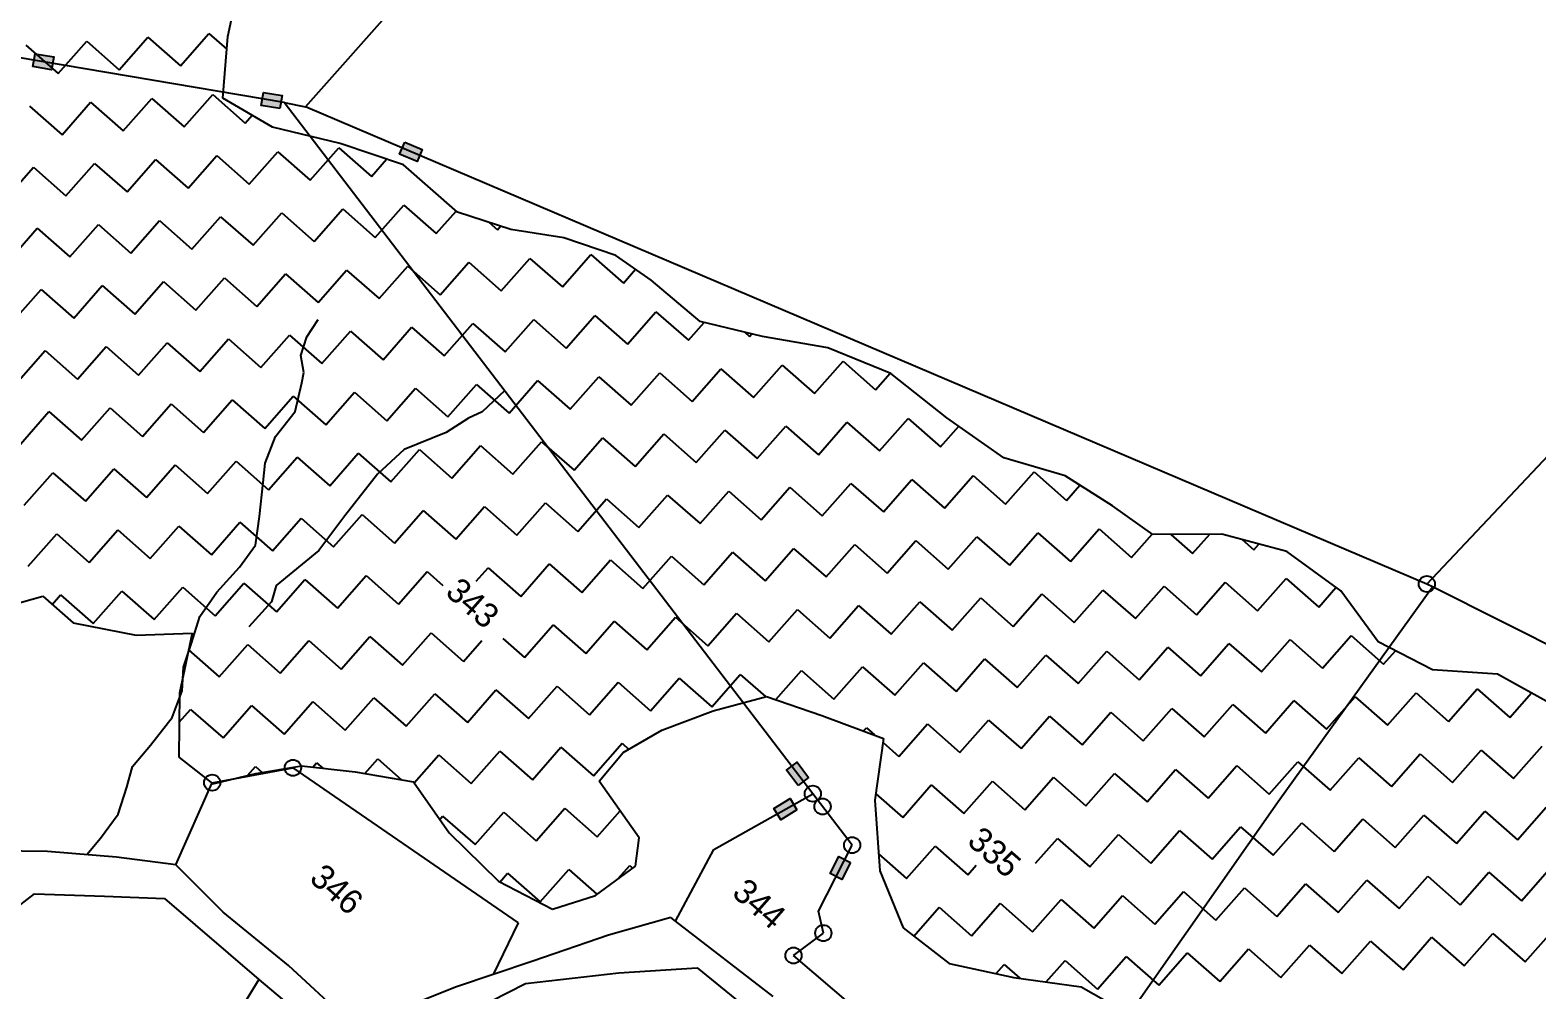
# Model space of a CAD drawing. Header units: metres. Extents: x 316400 to 324250, y 1868140 to 1873603.
# Drawn here: x 321970 to 322563, y 1870674 to 1871051 of the extents above; entities that cross this region are included whole.
import ezdxf

# ---------------------------------------------------------------- set-up
doc = ezdxf.new("R2010")
doc.units = ezdxf.units.M
for name, color, linetype in [('LINE_WATER', 4, 'Continuous'), ('POLY_HATCH', 12, 'Continuous'), ('POLY_PARCEL', 6, 'Continuous'), ('POLY_WATER', 4, 'Continuous'), ('TEXT_PARCEL', 7, 'Continuous')]:
    doc.layers.add(name, color=color, linetype=linetype)
doc.styles.add('TEXT_MAP', font='')
doc.styles.get('TEXT_MAP').set_extended_font_data('Kruti Dev 050')

msp = doc.modelspace()

# ---------------------------------------------------------------- hatches: boundary and pattern name
for points in [[(321978.88, 1871035.51), (321979.74, 1871040.6), (321972.38, 1871041.85), (321971.52, 1871036.76)], [(322062.21, 1871026.62), (322061.34, 1871021.53), (322068.7, 1871020.29), (322069.56, 1871025.38)], [(322122.63, 1870999.44), (322124.65, 1871004.19), (322117.79, 1871007.11), (322115.77, 1871002.36)], [(322272.1, 1870763.19), (322268, 1870760.06), (322272.54, 1870754.13), (322276.64, 1870757.27)], [(322263.01, 1870744.97), (322265.74, 1870740.6), (322272.07, 1870744.55), (322269.34, 1870748.93)], [(322285.17, 1870719.47), (322289.77, 1870717.12), (322293.17, 1870723.76), (322288.57, 1870726.11)]]:
    msp.add_hatch(color=256).paths.add_polyline_path(points)

# ---------------------------------------------------------------- linework, layer by layer
for points in [[(321972.38, 1871041.85), (321979.74, 1871040.6), (321978.88, 1871035.51), (321971.52, 1871036.76)], [(322068.7, 1871020.29), (322061.34, 1871021.53), (322062.21, 1871026.62), (322069.56, 1871025.38)], [(322117.79, 1871007.11), (322124.65, 1871004.19), (322122.63, 1870999.44), (322115.77, 1871002.36)], [(322272.54, 1870754.13), (322268, 1870760.06), (322272.1, 1870763.19), (322276.64, 1870757.27)], [(322272.07, 1870744.55), (322265.74, 1870740.6), (322263.01, 1870744.97), (322269.34, 1870748.93)], [(322293.17, 1870723.76), (322289.77, 1870717.12), (322285.17, 1870719.47), (322288.57, 1870726.11)]]:
    msp.add_lwpolyline(points, close=True)
for centre in [(322519.86, 1870833.31), (322073.81, 1870761.02), (322042.07, 1870755.17), (322278.3, 1870750.84), (322282.15, 1870745.8), (322293.77, 1870730.61), (322282.46, 1870696.01), (322270.71, 1870687.21)]:
    msp.add_circle(centre, 3.19)
at = {"layer": 'LINE_WATER'}
for p, q in [((322079.25, 1870930.47), (322083.69, 1870937.34)), ((322076.94, 1870923.15), (322079.25, 1870930.47)), ((322078.04, 1870916.43), (322076.94, 1870923.15)), ((322077.25, 1870912.46), (322078.04, 1870916.43)), ((322074.63, 1870901.11), (322077.25, 1870912.46)), ((322157.03, 1870909.33), (322148.26, 1870900.97)), ((322066.93, 1870891.35), (322074.63, 1870901.11)), ((322142.87, 1870898.53), (322134.14, 1870892.91)), ((322148.26, 1870900.97), (322142.87, 1870898.53)), ((322062.92, 1870880.87), (322066.93, 1870891.35)), ((322134.14, 1870892.91), (322117.57, 1870886.23)), ((322117.57, 1870886.23), (322107.08, 1870876.48)), ((322062.16, 1870873.26), (322062.92, 1870880.87)), ((322060.63, 1870859.88), (322062.16, 1870873.26)), ((322107.08, 1870876.48), (322094.27, 1870860.09)), ((322059.15, 1870848.6), (322060.63, 1870859.88)), ((322094.27, 1870860.09), (322083.95, 1870846.53)), ((322052.73, 1870839.88), (322059.15, 1870848.6)), ((322083.95, 1870846.53), (322067.2, 1870832.76)), ((322043.89, 1870830.04), (322052.73, 1870839.88)), ((322037.14, 1870820.54), (322043.89, 1870830.04)), ((322067.2, 1870832.76), (322065.36, 1870826.24)), ((322065.36, 1870826.24), (322056.52, 1870816.4)), ((322033.88, 1870810.1), (322037.14, 1870820.54)), ((322030.76, 1870800.63), (322033.88, 1870810.1)), ((322030.3, 1870791.33), (322030.76, 1870800.63)), ((322026.29, 1870780.84), (322030.3, 1870791.33)), ((322017.84, 1870769.99), (322026.29, 1870780.84)), ((322010.7, 1870761.5), (322017.84, 1870769.99)), ((322008.44, 1870753.42), (322010.7, 1870761.5)), ((322005.1, 1870742.81), (322008.44, 1870753.42)), ((321998.16, 1870733.37), (322005.1, 1870742.81)), ((321992.72, 1870726.88), (321998.16, 1870733.37))]:
    msp.add_line(p, q, dxfattribs=at)
at = {"layer": 'POLY_HATCH'}
for p, q in [((322048.26, 1871048.59), (322054.23, 1871077.22)), ((322046.17, 1871024.36), (322048.26, 1871048.59)), ((322065.79, 1871012.95), (322046.17, 1871024.36)), ((322092.38, 1871006.48), (322065.79, 1871012.95)), ((322117.36, 1870998.17), (322092.38, 1871006.48)), ((322138.48, 1870979.57), (322117.36, 1870998.17)), ((322159.55, 1870972.75), (322138.48, 1870979.57)), ((322180.39, 1870969.39), (322159.55, 1870972.75)), ((322200.77, 1870962.52), (322180.39, 1870969.39)), ((322214.74, 1870952.83), (322200.77, 1870962.52)), ((322233.98, 1870936.54), (322214.74, 1870952.83)), ((322258.46, 1870930.63), (322233.98, 1870936.54)), ((322284.22, 1870926.19), (322258.46, 1870930.63)), ((322308.96, 1870916.13), (322284.22, 1870926.19)), ((322331.06, 1870898.63), (322308.96, 1870916.13)), ((322353.39, 1870882.88), (322331.06, 1870898.63)), ((322377.58, 1870875.91), (322353.39, 1870882.88)), ((322396.19, 1870864.09), (322377.58, 1870875.91)), ((322412, 1870852.77), (322396.19, 1870864.09)), ((322439.21, 1870852.93), (322412, 1870852.77)), ((322464.78, 1870846.05), (322439.21, 1870852.93)), ((322486.06, 1870830.58), (322464.78, 1870846.05)), ((322500.69, 1870810.53), (322486.06, 1870830.58)), ((321958.62, 1870823.83), (321975.48, 1870828.53)), ((321975.48, 1870828.53), (321987.42, 1870818.02)), ((321987.42, 1870818.02), (322012.18, 1870813.17)), ((322012.18, 1870813.17), (322034.14, 1870814.03)), ((322034.14, 1870814.03), (322029.24, 1870790.32)), ((322522.02, 1870799.56), (322500.69, 1870810.53)), ((322547.61, 1870797.89), (322522.02, 1870799.56)), ((322571.51, 1870784.66), (322547.61, 1870797.89)), ((322029.24, 1870790.32), (322028.94, 1870765.17)), ((322239.09, 1870783.45), (322260.05, 1870789.11)), ((322260.05, 1870789.11), (322281.85, 1870781.64)), ((322218.96, 1870775.77), (322239.09, 1870783.45)), ((322281.85, 1870781.64), (322306.18, 1870772.6)), ((322203.74, 1870767.01), (322218.96, 1870775.77)), ((322306.18, 1870772.6), (322302.71, 1870748.29)), ((322028.94, 1870765.17), (322042.27, 1870754.74)), ((322194.23, 1870755.83), (322203.74, 1870767.01)), ((322059.17, 1870758.75), (322077.18, 1870761.8)), ((322077.18, 1870761.8), (322098.3, 1870759.49)), ((322098.3, 1870759.49), (322121.26, 1870755.56)), ((322042.27, 1870754.74), (322059.17, 1870758.75)), ((322121.26, 1870755.56), (322135.2, 1870735.47)), ((322210.05, 1870733.43), (322194.23, 1870755.83)), ((322302.71, 1870748.29), (322304.66, 1870720.5)), ((322135.2, 1870735.47), (322154.62, 1870716.41)), ((322208.5, 1870722.41), (322210.05, 1870733.43)), ((322192.77, 1870710.84), (322208.5, 1870722.41)), ((322304.66, 1870720.5), (322313.9, 1870698.03)), ((322154.62, 1870716.41), (322175.95, 1870705.45)), ((322175.95, 1870705.45), (322192.77, 1870710.84)), ((322313.9, 1870698.03), (322331.95, 1870684.09)), ((322331.95, 1870684.09), (322357.44, 1870678.59)), ((322357.44, 1870678.59), (322383.85, 1870674.88)), ((322383.85, 1870674.88), (322402.38, 1870664.44))]:
    msp.add_line(p, q, dxfattribs=at)
at = {"layer": 'POLY_HATCH', "linetype": 'Continuous', "ltscale": 10}
for p, q in [((322029.52, 1871037.07), (322040.77, 1871049.85)), ((322040.77, 1871049.85), (322047.83, 1871043.63)), ((321968.69, 1871045.27), (321981.46, 1871034.02)), ((321981.46, 1871034.02), (321992.71, 1871046.8)), ((321992.71, 1871046.8), (322005.49, 1871035.55)), ((322005.49, 1871035.55), (322016.74, 1871048.32)), ((322016.74, 1871048.32), (322029.52, 1871037.07)), ((322031.05, 1871013.04), (322042.3, 1871025.82)), ((322042.3, 1871025.82), (322055.08, 1871014.57)), ((321970.21, 1871021.24), (321982.99, 1871009.99)), ((321982.99, 1871009.99), (321994.24, 1871022.77)), ((321994.24, 1871022.77), (322007.02, 1871011.52)), ((322007.02, 1871011.52), (322018.27, 1871024.29)), ((322018.27, 1871024.29), (322031.05, 1871013.04)), ((322055.08, 1871014.57), (322057.76, 1871017.62)), ((322056.6, 1870990.54), (322067.85, 1871003.32)), ((322067.85, 1871003.32), (322080.63, 1870992.07)), ((322080.63, 1870992.07), (322091.88, 1871004.85)), ((322091.88, 1871004.85), (322104.66, 1870993.59)), ((321960.49, 1870984.44), (321971.74, 1870997.21)), ((321971.74, 1870997.21), (321984.52, 1870985.96)), ((321984.52, 1870985.96), (321995.77, 1870998.74)), ((321995.77, 1870998.74), (322008.54, 1870987.49)), ((322008.54, 1870987.49), (322019.8, 1871000.27)), ((322019.8, 1871000.27), (322032.57, 1870989.02)), ((322032.57, 1870989.02), (322043.82, 1871001.79)), ((322043.82, 1871001.79), (322056.6, 1870990.54)), ((322104.66, 1870993.59), (322110.65, 1871000.4)), ((322058.13, 1870966.51), (322069.38, 1870979.29)), ((322069.38, 1870979.29), (322082.16, 1870968.04)), ((322082.16, 1870968.04), (322093.41, 1870980.82)), ((322093.41, 1870980.82), (322106.19, 1870969.57)), ((322106.19, 1870969.57), (322117.44, 1870982.34)), ((322117.44, 1870982.34), (322130.21, 1870971.09)), ((322130.21, 1870971.09), (322138.03, 1870979.97)), ((321962.01, 1870960.41), (321973.26, 1870973.18)), ((321973.26, 1870973.18), (321986.04, 1870961.93)), ((321986.04, 1870961.93), (321997.29, 1870974.71)), ((321997.29, 1870974.71), (322010.07, 1870963.46)), ((322010.07, 1870963.46), (322021.32, 1870976.24)), ((322021.32, 1870976.24), (322034.1, 1870964.99)), ((322034.1, 1870964.99), (322045.35, 1870977.76)), ((322045.35, 1870977.76), (322058.13, 1870966.51)), ((322150.92, 1870975.55), (322154.24, 1870972.62)), ((322154.24, 1870972.62), (322155.51, 1870974.06)), ((322155.77, 1870948.59), (322167.02, 1870961.37)), ((322167.02, 1870961.37), (322179.8, 1870950.12)), ((322179.8, 1870950.12), (322191.05, 1870962.89)), ((322191.05, 1870962.89), (322203.83, 1870951.64)), ((322059.65, 1870942.48), (322070.91, 1870955.26)), ((322070.91, 1870955.26), (322083.68, 1870944.01)), ((322083.68, 1870944.01), (322094.93, 1870956.79)), ((322094.93, 1870956.79), (322107.71, 1870945.54)), ((322107.71, 1870945.54), (322118.96, 1870958.31)), ((322118.96, 1870958.31), (322131.74, 1870947.06)), ((322131.74, 1870947.06), (322142.99, 1870959.84)), ((322142.99, 1870959.84), (322155.77, 1870948.59)), ((322203.83, 1870951.64), (322208.61, 1870957.08)), ((321963.54, 1870936.38), (321974.79, 1870949.16)), ((321974.79, 1870949.16), (321987.57, 1870937.91)), ((321987.57, 1870937.91), (321998.82, 1870950.68)), ((321998.82, 1870950.68), (322011.6, 1870939.43)), ((322011.6, 1870939.43), (322022.85, 1870952.21)), ((322022.85, 1870952.21), (322035.63, 1870940.96)), ((322035.63, 1870940.96), (322046.88, 1870953.74)), ((322046.88, 1870953.74), (322059.65, 1870942.48)), ((322157.3, 1870924.56), (322168.55, 1870937.34)), ((322168.55, 1870937.34), (322181.32, 1870926.09)), ((322181.32, 1870926.09), (322192.57, 1870938.87)), ((322192.57, 1870938.87), (322205.35, 1870927.61)), ((322205.35, 1870927.61), (322216.6, 1870940.39)), ((322216.6, 1870940.39), (322229.38, 1870929.14)), ((322061.18, 1870918.46), (322072.43, 1870931.23)), ((322072.43, 1870931.23), (322085.21, 1870919.98)), ((322085.21, 1870919.98), (322096.46, 1870932.76)), ((322096.46, 1870932.76), (322109.24, 1870921.51)), ((322109.24, 1870921.51), (322120.49, 1870934.29)), ((322120.49, 1870934.29), (322133.27, 1870923.04)), ((322133.27, 1870923.04), (322144.52, 1870935.81)), ((322144.52, 1870935.81), (322157.3, 1870924.56)), ((322229.38, 1870929.14), (322235.56, 1870936.16)), ((322251.56, 1870932.29), (322253.41, 1870930.67)), ((322253.41, 1870930.67), (322254.27, 1870931.64)), ((321965.07, 1870912.35), (321976.32, 1870925.13)), ((321976.32, 1870925.13), (321989.1, 1870913.88)), ((321989.1, 1870913.88), (322000.35, 1870926.65)), ((322000.35, 1870926.65), (322013.12, 1870915.4)), ((322013.12, 1870915.4), (322024.37, 1870928.18)), ((322024.37, 1870928.18), (322037.15, 1870916.93)), ((322037.15, 1870916.93), (322048.4, 1870929.71)), ((322048.4, 1870929.71), (322061.18, 1870918.46)), ((322254.94, 1870906.64), (322266.19, 1870919.42)), ((322266.19, 1870919.42), (322278.96, 1870908.17)), ((322278.96, 1870908.17), (322290.22, 1870920.94)), ((322290.22, 1870920.94), (322302.99, 1870909.69)), ((322158.82, 1870900.53), (322170.07, 1870913.31)), ((322170.07, 1870913.31), (322182.85, 1870902.06)), ((322182.85, 1870902.06), (322194.1, 1870914.84)), ((322194.1, 1870914.84), (322206.88, 1870903.59)), ((322206.88, 1870903.59), (322218.13, 1870916.36)), ((322218.13, 1870916.36), (322230.91, 1870905.11)), ((322230.91, 1870905.11), (322242.16, 1870917.89)), ((322242.16, 1870917.89), (322254.94, 1870906.64)), ((322302.99, 1870909.69), (322308.74, 1870916.22)), ((322062.71, 1870894.43), (322073.96, 1870907.2)), ((322073.96, 1870907.2), (322086.74, 1870895.95)), ((322086.74, 1870895.95), (322097.99, 1870908.73)), ((322097.99, 1870908.73), (322110.76, 1870897.48)), ((322110.76, 1870897.48), (322122.02, 1870910.26)), ((322122.02, 1870910.26), (322134.79, 1870899.01)), ((322134.79, 1870899.01), (322146.04, 1870911.78)), ((322146.04, 1870911.78), (322158.82, 1870900.53)), ((321966.59, 1870888.32), (321977.84, 1870901.1)), ((321977.84, 1870901.1), (321990.62, 1870889.85)), ((321990.62, 1870889.85), (322001.87, 1870902.63)), ((322001.87, 1870902.63), (322014.65, 1870891.37)), ((322014.65, 1870891.37), (322025.9, 1870904.15)), ((322025.9, 1870904.15), (322038.68, 1870892.9)), ((322038.68, 1870892.9), (322049.93, 1870905.68)), ((322049.93, 1870905.68), (322062.71, 1870894.43)), ((322256.46, 1870882.61), (322267.71, 1870895.39)), ((322267.71, 1870895.39), (322280.49, 1870884.14)), ((322280.49, 1870884.14), (322291.74, 1870896.91)), ((322291.74, 1870896.91), (322304.52, 1870885.66)), ((322304.52, 1870885.66), (322315.77, 1870898.44)), ((322315.77, 1870898.44), (322328.55, 1870887.19)), ((322328.55, 1870887.19), (322335.72, 1870895.34)), ((322160.35, 1870876.5), (322171.6, 1870889.28)), ((322171.6, 1870889.28), (322184.38, 1870878.03)), ((322184.38, 1870878.03), (322195.63, 1870890.81)), ((322195.63, 1870890.81), (322208.41, 1870879.56)), ((322208.41, 1870879.56), (322219.66, 1870892.33)), ((322219.66, 1870892.33), (322232.43, 1870881.08)), ((322232.43, 1870881.08), (322243.68, 1870893.86)), ((322243.68, 1870893.86), (322256.46, 1870882.61)), ((322088.26, 1870871.93), (322099.51, 1870884.7)), ((322099.51, 1870884.7), (322112.29, 1870873.45)), ((322112.29, 1870873.45), (322123.54, 1870886.23)), ((322123.54, 1870886.23), (322136.32, 1870874.98)), ((322136.32, 1870874.98), (322147.57, 1870887.76)), ((322147.57, 1870887.76), (322160.35, 1870876.5)), ((321992.15, 1870865.82), (322003.4, 1870878.6)), ((322003.4, 1870878.6), (322016.18, 1870867.35)), ((322016.18, 1870867.35), (322027.43, 1870880.12)), ((322027.43, 1870880.12), (322040.21, 1870868.87)), ((322040.21, 1870868.87), (322051.46, 1870881.65)), ((322051.46, 1870881.65), (322064.23, 1870870.4)), ((322064.23, 1870870.4), (322075.48, 1870883.18)), ((322075.48, 1870883.18), (322088.26, 1870871.93)), ((322354.1, 1870864.69), (322365.35, 1870877.47)), ((322365.35, 1870877.47), (322378.13, 1870866.21)), ((321968.12, 1870864.29), (321979.37, 1870877.07)), ((321979.37, 1870877.07), (321992.15, 1870865.82)), ((322282.02, 1870860.11), (322293.27, 1870872.89)), ((322293.27, 1870872.89), (322306.05, 1870861.63)), ((322306.05, 1870861.63), (322317.3, 1870874.41)), ((322317.3, 1870874.41), (322330.07, 1870863.16)), ((322330.07, 1870863.16), (322341.33, 1870875.94)), ((322341.33, 1870875.94), (322354.1, 1870864.69)), ((322378.13, 1870866.21), (322383.41, 1870872.21)), ((322185.9, 1870854), (322197.15, 1870866.78)), ((322197.15, 1870866.78), (322209.93, 1870855.53)), ((322209.93, 1870855.53), (322221.18, 1870868.31)), ((322221.18, 1870868.31), (322233.96, 1870857.06)), ((322233.96, 1870857.06), (322245.21, 1870869.83)), ((322245.21, 1870869.83), (322257.99, 1870858.58)), ((322257.99, 1870858.58), (322269.24, 1870871.36)), ((322269.24, 1870871.36), (322282.02, 1870860.11)), ((322089.79, 1870847.9), (322101.04, 1870860.67)), ((322101.04, 1870860.67), (322113.82, 1870849.42)), ((322113.82, 1870849.42), (322125.07, 1870862.2)), ((322125.07, 1870862.2), (322137.85, 1870850.95)), ((322137.85, 1870850.95), (322149.1, 1870863.73)), ((322149.1, 1870863.73), (322161.87, 1870852.48)), ((322161.87, 1870852.48), (322173.13, 1870865.25)), ((322173.13, 1870865.25), (322185.9, 1870854)), ((321993.67, 1870841.79), (322004.93, 1870854.57)), ((322004.93, 1870854.57), (322017.7, 1870843.32)), ((322017.7, 1870843.32), (322028.95, 1870856.09)), ((322028.95, 1870856.09), (322041.73, 1870844.84)), ((322041.73, 1870844.84), (322052.98, 1870857.62)), ((322052.98, 1870857.62), (322065.76, 1870846.37)), ((322065.76, 1870846.37), (322077.01, 1870859.15)), ((322077.01, 1870859.15), (322089.79, 1870847.9)), ((322379.66, 1870842.19), (322390.91, 1870854.96)), ((322390.91, 1870854.96), (322403.69, 1870843.71)), ((321969.65, 1870840.26), (321980.9, 1870853.04)), ((321980.9, 1870853.04), (321993.67, 1870841.79)), ((322283.54, 1870836.08), (322294.79, 1870848.86)), ((322294.79, 1870848.86), (322307.57, 1870837.61)), ((322307.57, 1870837.61), (322318.82, 1870850.38)), ((322318.82, 1870850.38), (322331.6, 1870839.13)), ((322331.6, 1870839.13), (322342.85, 1870851.91)), ((322342.85, 1870851.91), (322355.63, 1870840.66)), ((322355.63, 1870840.66), (322366.88, 1870853.44)), ((322366.88, 1870853.44), (322379.66, 1870842.19)), ((322403.69, 1870843.71), (322411.8, 1870852.92)), ((322419.11, 1870852.82), (322427.72, 1870845.24)), ((322427.72, 1870845.24), (322434.47, 1870852.9)), ((322447.18, 1870850.79), (322451.74, 1870846.76)), ((322451.74, 1870846.76), (322453.73, 1870849.02)), ((322187.43, 1870829.97), (322198.68, 1870842.75)), ((322198.68, 1870842.75), (322211.46, 1870831.5)), ((322211.46, 1870831.5), (322222.71, 1870844.28)), ((322222.71, 1870844.28), (322235.49, 1870833.03)), ((322235.49, 1870833.03), (322246.74, 1870845.8)), ((322246.74, 1870845.8), (322259.52, 1870834.55)), ((322259.52, 1870834.55), (322270.77, 1870847.33)), ((322270.77, 1870847.33), (322283.54, 1870836.08)), ((322091.32, 1870823.87), (322102.57, 1870836.65)), ((322102.57, 1870836.65), (322115.34, 1870825.39)), ((322115.34, 1870825.39), (322126.59, 1870838.17)), ((322126.59, 1870838.17), (322132.72, 1870832.78)), ((322145.95, 1870834.39), (322150.62, 1870839.7)), ((322150.62, 1870839.7), (322163.4, 1870828.45)), ((322163.4, 1870828.45), (322174.65, 1870841.22)), ((322174.65, 1870841.22), (322187.43, 1870829.97)), ((321995.2, 1870817.76), (322006.45, 1870830.54)), ((322006.45, 1870830.54), (322019.23, 1870819.29)), ((322019.23, 1870819.29), (322030.48, 1870832.07)), ((322030.48, 1870832.07), (322043.26, 1870820.82)), ((322043.26, 1870820.82), (322054.51, 1870833.59)), ((322054.51, 1870833.59), (322067.29, 1870822.34)), ((322067.29, 1870822.34), (322078.54, 1870835.12)), ((322078.54, 1870835.12), (322091.32, 1870823.87)), ((322381.18, 1870818.16), (322392.44, 1870830.93)), ((322392.44, 1870830.93), (322405.21, 1870819.68)), ((322405.21, 1870819.68), (322416.46, 1870832.46)), ((322416.46, 1870832.46), (322429.24, 1870821.21)), ((322429.24, 1870821.21), (322440.49, 1870833.99)), ((322440.49, 1870833.99), (322453.27, 1870822.74)), ((322453.27, 1870822.74), (322464.52, 1870835.51)), ((322464.52, 1870835.51), (322477.3, 1870824.26)), ((322477.3, 1870824.26), (322484.11, 1870831.99)), ((321979.15, 1870825.3), (321982.42, 1870829.01)), ((321982.42, 1870829.01), (321995.2, 1870817.76)), ((322285.07, 1870812.05), (322296.32, 1870824.83)), ((322296.32, 1870824.83), (322309.1, 1870813.58)), ((322309.1, 1870813.58), (322320.35, 1870826.35)), ((322320.35, 1870826.35), (322333.13, 1870815.1)), ((322333.13, 1870815.1), (322344.38, 1870827.88)), ((322344.38, 1870827.88), (322357.16, 1870816.63)), ((322357.16, 1870816.63), (322368.41, 1870829.41)), ((322368.41, 1870829.41), (322381.18, 1870818.16)), ((322188.96, 1870805.95), (322200.21, 1870818.72)), ((322200.21, 1870818.72), (322212.98, 1870807.47)), ((322212.98, 1870807.47), (322224.24, 1870820.25)), ((322224.24, 1870820.25), (322237.01, 1870809)), ((322237.01, 1870809), (322248.26, 1870821.78)), ((322248.26, 1870821.78), (322261.04, 1870810.52)), ((322261.04, 1870810.52), (322272.29, 1870823.3)), ((322272.29, 1870823.3), (322285.07, 1870812.05)), ((322092.84, 1870799.84), (322104.09, 1870812.62)), ((322104.09, 1870812.62), (322116.87, 1870801.37)), ((322116.87, 1870801.37), (322128.12, 1870814.14)), ((322128.12, 1870814.14), (322140.9, 1870802.89)), ((322164.93, 1870804.42), (322176.18, 1870817.2)), ((322176.18, 1870817.2), (322188.96, 1870805.95)), ((322478.83, 1870800.23), (322490.08, 1870813.01)), ((322490.08, 1870813.01), (322502.85, 1870801.76)), ((322032.76, 1870807.37), (322044.78, 1870796.79)), ((322044.78, 1870796.79), (322056.04, 1870809.56)), ((322056.04, 1870809.56), (322068.81, 1870798.31)), ((322068.81, 1870798.31), (322080.06, 1870811.09)), ((322080.06, 1870811.09), (322092.84, 1870799.84)), ((322140.9, 1870802.89), (322148.13, 1870811.11)), ((322156.4, 1870811.93), (322164.93, 1870804.42)), ((322382.71, 1870794.13), (322393.96, 1870806.91)), ((322393.96, 1870806.91), (322406.74, 1870795.65)), ((322406.74, 1870795.65), (322417.99, 1870808.43)), ((322417.99, 1870808.43), (322430.77, 1870797.18)), ((322430.77, 1870797.18), (322442.02, 1870809.96)), ((322442.02, 1870809.96), (322454.8, 1870798.71)), ((322454.8, 1870798.71), (322466.05, 1870811.49)), ((322466.05, 1870811.49), (322478.83, 1870800.23)), ((322502.85, 1870801.76), (322507.49, 1870807.03)), ((322286.6, 1870788.02), (322297.85, 1870800.8)), ((322297.85, 1870800.8), (322310.63, 1870789.55)), ((322310.63, 1870789.55), (322321.88, 1870802.33)), ((322321.88, 1870802.33), (322334.65, 1870791.08)), ((322334.65, 1870791.08), (322345.9, 1870803.85)), ((322345.9, 1870803.85), (322358.68, 1870792.6)), ((322358.68, 1870792.6), (322369.93, 1870805.38)), ((322369.93, 1870805.38), (322382.71, 1870794.13)), ((322190.48, 1870781.92), (322201.73, 1870794.69)), ((322201.73, 1870794.69), (322214.51, 1870783.44)), ((322214.51, 1870783.44), (322225.76, 1870796.22)), ((322225.76, 1870796.22), (322238.54, 1870784.97)), ((322238.54, 1870784.97), (322249.79, 1870797.75)), ((322249.79, 1870797.75), (322259.71, 1870789.01)), ((322263.75, 1870787.84), (322273.82, 1870799.27)), ((322273.82, 1870799.27), (322286.6, 1870788.02)), ((322094.37, 1870775.81), (322105.62, 1870788.59)), ((322105.62, 1870788.59), (322118.4, 1870777.34)), ((322118.4, 1870777.34), (322129.65, 1870790.11)), ((322129.65, 1870790.11), (322142.43, 1870778.86)), ((322142.43, 1870778.86), (322153.68, 1870791.64)), ((322153.68, 1870791.64), (322166.45, 1870780.39)), ((322166.45, 1870780.39), (322177.7, 1870793.17)), ((322177.7, 1870793.17), (322190.48, 1870781.92)), ((322480.35, 1870776.21), (322491.6, 1870788.98)), ((322491.6, 1870788.98), (322504.38, 1870777.73)), ((322504.38, 1870777.73), (322515.63, 1870790.51)), ((322515.63, 1870790.51), (322528.41, 1870779.26)), ((322528.41, 1870779.26), (322539.66, 1870792.04)), ((322539.66, 1870792.04), (322552.44, 1870780.78)), ((322552.44, 1870780.78), (322560.98, 1870790.49)), ((322029.11, 1870778.98), (322033.53, 1870784.01)), ((322033.53, 1870784.01), (322046.31, 1870772.76)), ((322046.31, 1870772.76), (322057.56, 1870785.54)), ((322057.56, 1870785.54), (322070.34, 1870774.28)), ((322070.34, 1870774.28), (322081.59, 1870787.06)), ((322081.59, 1870787.06), (322094.37, 1870775.81)), ((322384.24, 1870770.1), (322395.49, 1870782.88)), ((322395.49, 1870782.88), (322408.27, 1870771.63)), ((322408.27, 1870771.63), (322419.52, 1870784.4)), ((322419.52, 1870784.4), (322432.29, 1870773.15)), ((322432.29, 1870773.15), (322443.55, 1870785.93)), ((322443.55, 1870785.93), (322456.32, 1870774.68)), ((322456.32, 1870774.68), (322467.57, 1870787.46)), ((322467.57, 1870787.46), (322480.35, 1870776.21)), ((322298.29, 1870775.54), (322299.37, 1870776.77)), ((322299.37, 1870776.77), (322302.6, 1870773.93)), ((322312.15, 1870765.52), (322323.4, 1870778.3)), ((322323.4, 1870778.3), (322336.18, 1870767.05)), ((322336.18, 1870767.05), (322347.43, 1870779.82)), ((322347.43, 1870779.82), (322360.21, 1870768.57)), ((322360.21, 1870768.57), (322371.46, 1870781.35)), ((322371.46, 1870781.35), (322384.24, 1870770.1)), ((322305.95, 1870770.98), (322312.15, 1870765.52)), ((322121.55, 1870755.15), (322131.17, 1870766.09)), ((322131.17, 1870766.09), (322143.95, 1870754.84)), ((322143.95, 1870754.84), (322155.2, 1870767.61)), ((322155.2, 1870767.61), (322167.98, 1870756.36)), ((322167.98, 1870756.36), (322179.23, 1870769.14)), ((322179.23, 1870769.14), (322192.01, 1870757.89)), ((322192.01, 1870757.89), (322203.26, 1870770.67)), ((322203.26, 1870770.67), (322205.96, 1870768.29)), ((322481.88, 1870752.18), (322493.13, 1870764.95)), ((322493.13, 1870764.95), (322505.91, 1870753.7)), ((322505.91, 1870753.7), (322517.16, 1870766.48)), ((322517.16, 1870766.48), (322529.94, 1870755.23)), ((322529.94, 1870755.23), (322541.19, 1870768.01)), ((322541.19, 1870768.01), (322553.96, 1870756.76)), ((322553.96, 1870756.76), (322565.21, 1870769.53)), ((322056, 1870758), (322059.09, 1870761.51)), ((322059.09, 1870761.51), (322061.72, 1870759.19)), ((322081.6, 1870761.31), (322083.12, 1870763.03)), ((322083.12, 1870763.03), (322085.56, 1870760.88)), ((322102.11, 1870758.84), (322107.15, 1870764.56)), ((322107.15, 1870764.56), (322116.42, 1870756.39)), ((322385.76, 1870746.07), (322397.01, 1870758.85)), ((322397.01, 1870758.85), (322409.79, 1870747.6)), ((322409.79, 1870747.6), (322421.04, 1870760.38)), ((322421.04, 1870760.38), (322433.82, 1870749.12)), ((322433.82, 1870749.12), (322445.07, 1870761.9)), ((322445.07, 1870761.9), (322457.85, 1870750.65)), ((322457.85, 1870750.65), (322469.1, 1870763.43)), ((322469.1, 1870763.43), (322481.88, 1870752.18)), ((322313.68, 1870741.49), (322324.93, 1870754.27)), ((322324.93, 1870754.27), (322337.71, 1870743.02)), ((322337.71, 1870743.02), (322348.96, 1870755.8)), ((322348.96, 1870755.8), (322361.74, 1870744.54)), ((322361.74, 1870744.54), (322372.99, 1870757.32)), ((322372.99, 1870757.32), (322385.76, 1870746.07)), ((322303.07, 1870750.83), (322313.68, 1870741.49)), ((322131.54, 1870740.74), (322132.7, 1870742.06)), ((322132.7, 1870742.06), (322145.48, 1870730.81)), ((322145.48, 1870730.81), (322156.73, 1870743.58)), ((322156.73, 1870743.58), (322169.51, 1870732.33)), ((322169.51, 1870732.33), (322180.76, 1870745.11)), ((322180.76, 1870745.11), (322193.54, 1870733.86)), ((322193.54, 1870733.86), (322202.53, 1870744.08)), ((322507.43, 1870729.67), (322518.68, 1870742.45)), ((322518.68, 1870742.45), (322531.46, 1870731.2)), ((322531.46, 1870731.2), (322542.71, 1870743.98)), ((322542.71, 1870743.98), (322555.49, 1870732.73)), ((322555.49, 1870732.73), (322566.74, 1870745.51)), ((322411.32, 1870723.57), (322422.57, 1870736.35)), ((322422.57, 1870736.35), (322435.35, 1870725.1)), ((322435.35, 1870725.1), (322446.6, 1870737.87)), ((322446.6, 1870737.87), (322459.38, 1870726.62)), ((322459.38, 1870726.62), (322470.63, 1870739.4)), ((322470.63, 1870739.4), (322483.4, 1870728.15)), ((322483.4, 1870728.15), (322494.66, 1870740.93)), ((322494.66, 1870740.93), (322507.43, 1870729.67)), ((322315.2, 1870717.46), (322326.46, 1870730.24)), ((322326.46, 1870730.24), (322339.23, 1870718.99)), ((322365.88, 1870723.49), (322374.51, 1870733.29)), ((322374.51, 1870733.29), (322387.29, 1870722.04)), ((322387.29, 1870722.04), (322398.54, 1870734.82)), ((322398.54, 1870734.82), (322411.32, 1870723.57)), ((322304.19, 1870727.16), (322315.2, 1870717.46)), ((322155.22, 1870716.11), (322158.26, 1870719.56)), ((322158.26, 1870719.56), (322171.03, 1870708.3)), ((322171.03, 1870708.3), (322182.28, 1870721.08)), ((322182.28, 1870721.08), (322193.39, 1870711.3)), ((322201.8, 1870717.49), (322206.31, 1870722.61)), ((322206.31, 1870722.61), (322207.43, 1870721.62)), ((322339.23, 1870718.99), (322342.51, 1870722.71)), ((322508.96, 1870705.65), (322520.21, 1870718.42)), ((322520.21, 1870718.42), (322532.99, 1870707.17)), ((322532.99, 1870707.17), (322544.24, 1870719.95)), ((322544.24, 1870719.95), (322557.02, 1870708.7)), ((322557.02, 1870708.7), (322568.27, 1870721.48)), ((322412.85, 1870699.54), (322424.1, 1870712.32)), ((322424.1, 1870712.32), (322436.87, 1870701.07)), ((322436.87, 1870701.07), (322448.12, 1870713.84)), ((322448.12, 1870713.84), (322460.9, 1870702.59)), ((322460.9, 1870702.59), (322472.15, 1870715.37)), ((322472.15, 1870715.37), (322484.93, 1870704.12)), ((322484.93, 1870704.12), (322496.18, 1870716.9)), ((322496.18, 1870716.9), (322508.96, 1870705.65)), ((322317.99, 1870694.87), (322327.98, 1870706.21)), ((322327.98, 1870706.21), (322340.76, 1870694.96)), ((322340.76, 1870694.96), (322352.01, 1870707.74)), ((322352.01, 1870707.74), (322364.79, 1870696.49)), ((322364.79, 1870696.49), (322376.04, 1870709.27)), ((322376.04, 1870709.27), (322388.82, 1870698.01)), ((322388.82, 1870698.01), (322400.07, 1870710.79)), ((322400.07, 1870710.79), (322412.85, 1870699.54)), ((322510.49, 1870681.62), (322521.74, 1870694.4)), ((322521.74, 1870694.4), (322534.51, 1870683.14)), ((322534.51, 1870683.14), (322545.77, 1870695.92)), ((322545.77, 1870695.92), (322558.54, 1870684.67)), ((322558.54, 1870684.67), (322569.79, 1870697.45)), ((322414.37, 1870675.51), (322425.62, 1870688.29)), ((322425.62, 1870688.29), (322438.4, 1870677.04)), ((322438.4, 1870677.04), (322449.65, 1870689.82)), ((322449.65, 1870689.82), (322462.43, 1870678.56)), ((322462.43, 1870678.56), (322473.68, 1870691.34)), ((322473.68, 1870691.34), (322486.46, 1870680.09)), ((322486.46, 1870680.09), (322497.71, 1870692.87)), ((322497.71, 1870692.87), (322510.49, 1870681.62)), ((322350.37, 1870680.11), (322353.54, 1870683.71)), ((322353.54, 1870683.71), (322359.71, 1870678.27)), ((322370.14, 1870676.81), (322377.57, 1870685.24)), ((322377.57, 1870685.24), (322390.34, 1870673.99)), ((322390.34, 1870673.99), (322401.59, 1870686.76)), ((322401.59, 1870686.76), (322414.37, 1870675.51))]:
    msp.add_line(p, q, dxfattribs=at)
at = {"layer": 'POLY_PARCEL'}
for p, q in [((322078.7, 1871020.93), (322389.01, 1871369.83)), ((322070.33, 1871022.63), (321843.8, 1871061.03)), ((322070.33, 1871022.63), (322078.7, 1871020.93)), ((322278.3, 1870750.84), (322070.33, 1871022.63)), ((322519.86, 1870833.31), (322078.7, 1871020.93)), ((322519.86, 1870833.31), (322651.08, 1870972.4)), ((322462.06, 1870748.66), (322522.01, 1870832.23)), ((322522.01, 1870832.23), (322519.86, 1870833.31)), ((322725.7, 1870729.66), (322522.01, 1870832.23)), ((322042.07, 1870755.17), (322073.81, 1870761.02)), ((322073.81, 1870761.02), (322162.47, 1870700)), ((322027.81, 1870722.88), (322042.07, 1870755.17)), ((322239.35, 1870728.85), (322278.3, 1870750.84)), ((322293.77, 1870730.61), (322278.3, 1870750.84)), ((322365.82, 1870611.47), (322462.06, 1870748.66)), ((322280.52, 1870704.68), (322293.77, 1870730.61)), ((322224.36, 1870700.67), (322239.35, 1870728.85)), ((322162.47, 1870700), (322152.61, 1870679.72)), ((322282.46, 1870696.01), (322280.52, 1870704.68)), ((322270.71, 1870687.21), (322282.46, 1870696.01)), ((322305.96, 1870657.21), (322270.71, 1870687.21)), ((322060.46, 1870677.78), (322048.3, 1870658.04))]:
    msp.add_line(p, q, dxfattribs=at)
at = {"layer": 'POLY_WATER'}
for p, q in [((321977.33, 1870728.17), (321946.83, 1870728.49)), ((322004.4, 1870725.9), (321977.33, 1870728.17)), ((322027.81, 1870722.88), (322004.4, 1870725.9)), ((322046.4, 1870704.19), (322027.81, 1870722.88)), ((321954.72, 1870697.96), (321972.13, 1870711.51)), ((321972.13, 1870711.51), (321999.65, 1870710.51)), ((321999.65, 1870710.51), (322023.27, 1870709.61)), ((322023.27, 1870709.61), (322060.46, 1870677.78)), ((322072.01, 1870683.29), (322046.4, 1870704.19)), ((322222.47, 1870702.14), (322197.93, 1870695.21)), ((322224.36, 1870700.67), (322222.47, 1870702.14)), ((322262.68, 1870671.05), (322224.36, 1870700.67)), ((322197.93, 1870695.21), (322168.13, 1870684.94)), ((322094.44, 1870662.55), (322072.01, 1870683.29)), ((322168.13, 1870684.94), (322152.61, 1870679.72)), ((322201.97, 1870680.37), (322232.82, 1870682.4)), ((322232.82, 1870682.4), (322249.69, 1870668.55)), ((322060.46, 1870677.78), (322094.09, 1870649.44)), ((322152.61, 1870679.72), (322138.14, 1870674.84)), ((322144.99, 1870665.83), (322165.25, 1870676.2)), ((322165.25, 1870676.2), (322201.97, 1870680.37)), ((322138.14, 1870674.84), (322100.69, 1870660.03))]:
    msp.add_line(p, q, dxfattribs=at)

# ---------------------------------------------------------------- texts
at = {"layer": 'TEXT_PARCEL', "style": 'TEXT_MAP'}
for s, p in [('343', (322133.3, 1870829.39)), ('335', (322338.55, 1870731.42)), ('346', (322079.83, 1870716.81)), ('344', (322246.04, 1870711.12))]:
    msp.add_text(s, height=9.652, rotation=318.63491, dxfattribs=at).set_placement(p)

doc.saveas('drawing.dxf')
